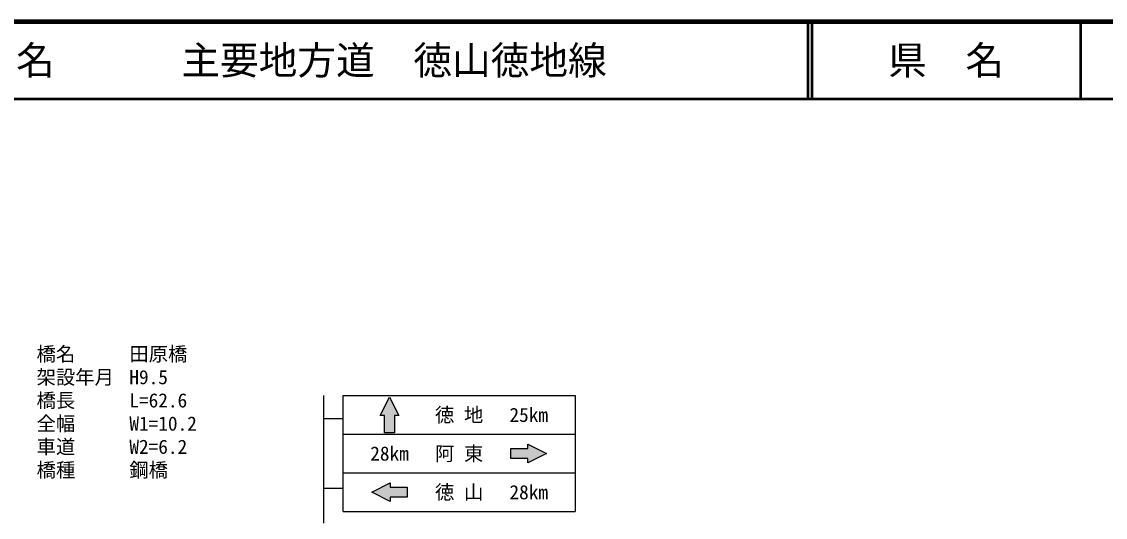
# Model space of a CAD drawing. Units: millimetres at full size, sheet at 1:1000; details may follow other scales. Extents: x 40000 to 680000, y 20000 to 380000.
# Drawn here: x 196084 to 336214, y 315891 to 380000 of the extents above; entities that cross this region are included whole.
import ezdxf
from ezdxf.enums import TextEntityAlignment as Align

# ---------------------------------------------------------------- set-up
doc = ezdxf.new("R2010")
doc.units = ezdxf.units.MM
doc.header["$LTSCALE"] = 1000
for name, color, linetype, lineweight in [('M-STR-HTXT', 7, 'Continuous', 13), ('M-STR-STRC', 7, 'Continuous', 25), ('M-TTL', 2, 'Continuous', 140), ('M-TTL-LINE', 7, 'Continuous', 50)]:
    doc.layers.add(name, color=color, linetype=linetype, lineweight=lineweight)
doc.layers.add('M-TTL-TXT', color=7, linetype='Continuous')
doc.styles.add('ＭＳ ゴシック', font='')
doc.styles.get('ＭＳ ゴシック').set_extended_font_data('MS Gothic')

msp = doc.modelspace()

# ---------------------------------------------------------------- hatches: boundary and pattern name
at = {"layer": 'M-STR-STRC'}
for points in [[(242454, 329041), (243654, 331441), (244854, 329041), (244304, 329041), (244304, 326841), (243004, 326841), (243004, 329041)], [(261554, 325341), (263954, 324141), (261554, 322941), (261554, 323491), (259354, 323491), (259354, 324791), (261554, 324791)], [(243754, 317941), (241354, 319141), (243754, 320341), (243754, 319791), (245954, 319791), (245954, 318491), (243754, 318491)]]:
    msp.add_hatch(color=256, dxfattribs=at).paths.add_polyline_path(points)

# ---------------------------------------------------------------- linework, layer by layer
for p, q in [((235154, 315141), (235154, 331641)), ((237654, 331641), (267654, 331641)), ((237654, 316641), (237654, 331641)), ((267654, 331641), (267654, 316641)), ((237654, 328641), (235154, 328641)), ((237654, 326641), (267654, 326641)), ((237654, 321641), (267654, 321641)), ((237654, 319641), (235154, 319641)), ((237654, 316641), (267654, 316641))]:
    msp.add_line(p, q, dxfattribs=at)
for points in [[(242454, 329041), (243654, 331441), (244854, 329041), (244304, 329041), (244304, 326841), (243004, 326841), (243004, 329041)], [(261554, 325341), (263954, 324141), (261554, 322941), (261554, 323491), (259354, 323491), (259354, 324791), (261554, 324791)], [(243754, 317941), (241354, 319141), (243754, 320341), (243754, 319791), (245954, 319791), (245954, 318491), (243754, 318491)]]:
    msp.add_lwpolyline(points, close=True, dxfattribs=at)
at = {"layer": 'M-TTL'}
msp.add_line((680000, 380000), (40000, 380000), dxfattribs=at)
at = {"layer": 'M-TTL-LINE'}
for p, q in [((297750, 380000), (297750, 370000)), ((298250, 380000), (298250, 370000)), ((333000, 380000), (333000, 370000)), ((40000, 370000), (680000, 370000))]:
    msp.add_line(p, q, dxfattribs=at)

# ---------------------------------------------------------------- texts
at = {"layer": 'M-STR-HTXT', "style": 'ＭＳ ゴシック'}
for s, p in [('橋名', (198009, 335552)), ('田原橋', (210009, 335552)), ('架設年月', (198009, 332552)), ('H9.5', (210009, 332552)), ('橋長', (198009, 329552)), ('L=62.6', (210009, 329552)), ('全幅', (198009, 326552)), ('W1=10.2', (210009, 326552)), ('車道', (198009, 323552)), ('W2=6.2', (210009, 323552)), ('橋種', (198009, 320552)), ('鋼橋', (210009, 320552))]:
    msp.add_text(s, height=1833, dxfattribs=at).set_placement(p, align=Align.BOTTOM_LEFT)
at = {"layer": 'M-STR-STRC', "style": 'ＭＳ ゴシック'}
for s, p in [('徳 地', (252654, 329141)), ('25km', (261654, 329141)), ('28km', (243654, 324141)), ('阿 東', (252654, 324141)), ('徳 山', (252654, 319141)), ('28km', (261654, 319141))]:
    msp.add_text(s, height=1833, dxfattribs=at).set_placement(p, align=Align.MIDDLE_CENTER)
at = {"layer": 'M-TTL-TXT', "style": 'ＭＳ ゴシック'}
for s, p in [('路 線 名', (180380, 375000)), ('主要地方道\u3000徳山徳地線', (216734, 375000))]:
    msp.add_text(s, height=3666, dxfattribs=at).set_placement(p, align=Align.MIDDLE_LEFT)
msp.add_text('県\u3000名', height=3666, dxfattribs=at).set_placement((315625, 375000), align=Align.MIDDLE_CENTER)

doc.saveas('drawing.dxf')
